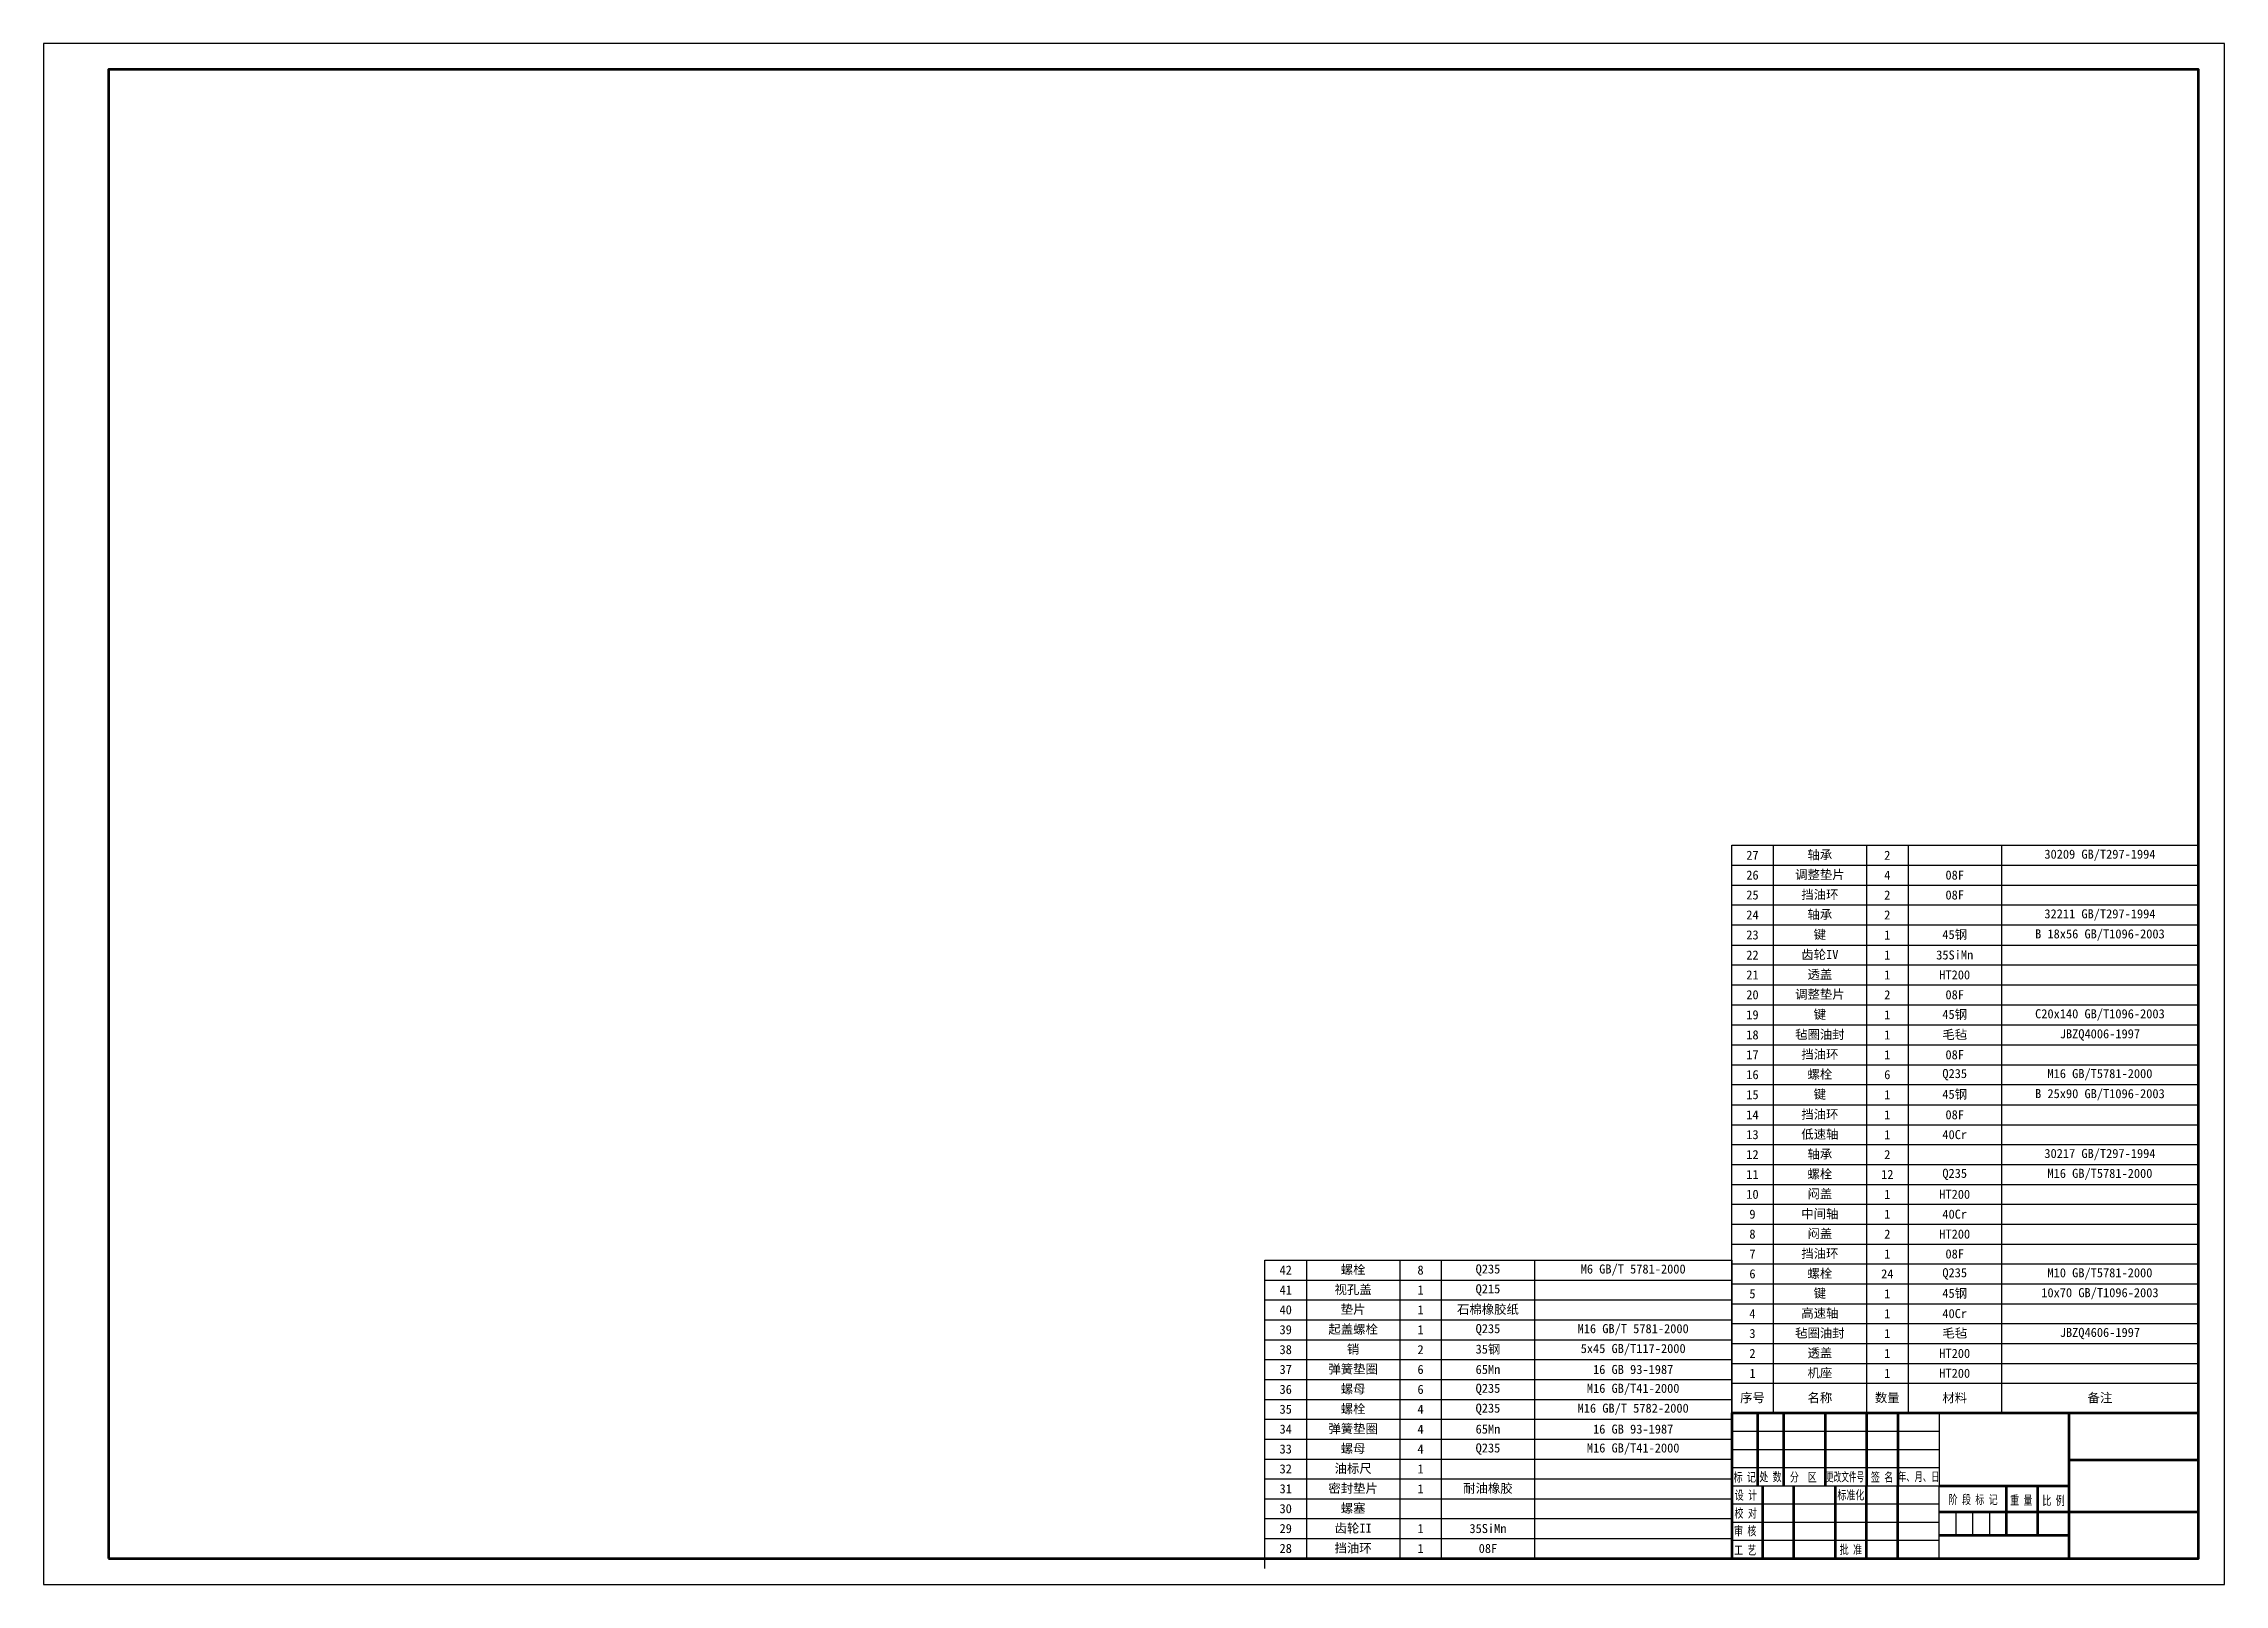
# Model space of a CAD drawing. Header units: millimetres. Extents: x -2639 to -1798, y -137 to 457.
import ezdxf

# ---------------------------------------------------------------- set-up
doc = ezdxf.new("R2010")
doc.units = ezdxf.units.MM
doc.layers.add('normal', color=7, linetype='Continuous', lineweight=25)
doc.layers.add('outline', color=7, linetype='Continuous', lineweight=50)
doc.layers.add('ref layer', color=7, linetype='Continuous', plot=False)
doc.layers.add('title', color=7, linetype='Continuous')
doc.styles.get("Standard").update_dxf_attribs({"font": ''})
doc.styles.get('Standard').set_extended_font_data('SimSun')

# ---------------------------------------------------------------- blocks, each defined once
blk = doc.blocks.new('A1 title')
at = {"layer": 'ref layer'}
blk.add_lwpolyline([(-841, 0.11), (0, 0.11), (0, 594.11), (-841, 594.11)], close=True, dxfattribs=at)
at = {"layer": 'title'}
for p, q in [((-190, 59.11), (-110, 59.11)), ((-110, 66.11), (-110, 38.11)), ((-190, 52.11), (-110, 52.11)), ((-190, 45.11), (-110, 45.11)), ((-190, 38.11), (-110, 38.11)), ((-110, 10.11), (-110, 38.11)), ((-190, 31.11), (-110, 31.11)), ((-103.5, 19.11), (-103.5, 28.11)), ((-97, 19.11), (-97, 28.11)), ((-90.5, 19.11), (-90.5, 28.11)), ((-190, 24.11), (-110, 24.11)), ((-190, 17.11), (-110, 17.11))]:
    blk.add_line(p, q, dxfattribs=at)
at = {"layer": 'title', "lineweight": 53}
for p, q in [((-180, 66.11), (-180, 38.11)), ((-170, 66.11), (-170, 38.11)), ((-154, 66.11), (-154, 38.11)), ((-138, 66.11), (-138, 38.11)), ((-126, 66.11), (-126, 38.11)), ((-60, 66.11), (-60, 10.11)), ((-60, 48.11), (-10, 48.11)), ((-178, 10.11), (-178, 38.11)), ((-166, 10.11), (-166, 38.11)), ((-150, 10.11), (-150, 38.11)), ((-138, 10.11), (-138, 38.11)), ((-126, 10.11), (-126, 38.11)), ((-110, 38.11), (-60, 38.11)), ((-84, 19.11), (-84, 38.11)), ((-72, 19.11), (-72, 38.11)), ((-110, 28.11), (-60, 28.11)), ((-60, 28.11), (-10, 28.11)), ((-110, 19.11), (-60, 19.11))]:
    blk.add_line(p, q, dxfattribs=at)
at = {"layer": 'title', "lineweight": 80}
blk.add_lwpolyline([(-816, 10.11), (-10, 10.11), (-10, 584.11), (-816, 584.11)], close=True, dxfattribs=at)
at = {"layer": 'title', "lineweight": 53}
blk.add_lwpolyline([(-190, 10.11), (-10, 10.11), (-10, 66.11), (-190, 66.11)], close=True, dxfattribs=at)
at = {"layer": 'title'}
for s, width, p in [('标 记', 0.707, (-189.26, 39.73)), ('处 数', 0.707, (-179.36, 39.86)), ('分  区', 0.707, (-167.55, 39.74)), ('更改文件号', 0.6, (-153.64, 39.83)), ('签 名', 0.707, (-136.33, 39.72)), ('年、月、日', 0.65, (-125.85, 39.91)), ('设 计', 0.707, (-188.83, 32.78)), ('标准化', 0.707, (-149.24, 32.83)), ('阶 段 标 记', 0.707, (-106.34, 31.07)), ('重 量', 0.707, (-82.63, 30.84)), ('比 例', 0.707, (-70.21, 30.67)), ('校 对', 0.707, (-188.91, 25.83)), ('审 核', 0.707, (-189.11, 18.99)), ('工 艺', 0.707, (-189.1, 11.59)), ('批 准', 0.707, (-148.35, 11.8))]:
    blk.add_text(s, height=3.5, dxfattribs=dict(at, width=width)).set_placement(p)

msp = doc.modelspace()

# ---------------------------------------------------------------- linework, layer by layer
at = {"layer": 'normal'}
for p, q in [((-1988.18, 147.93), (-1808.18, 147.93)), ((-1972.18, 147.93), (-1972.18, -71)), ((-1936.18, 147.93), (-1936.18, -71)), ((-1920.18, 147.93), (-1920.18, -71)), ((-1884.18, 147.93), (-1884.18, -71)), ((-1988.18, 140.26), (-1808.18, 140.26)), ((-1988.18, 132.59), (-1808.18, 132.59)), ((-1988.18, 124.93), (-1808.18, 124.93)), ((-1988.18, 117.26), (-1808.18, 117.26)), ((-1988.18, 109.46), (-1808.18, 109.46)), ((-1988.18, 101.8), (-1808.18, 101.8)), ((-1988.18, 94.13), (-1808.18, 94.13)), ((-1988.18, 86.46), (-1808.18, 86.46)), ((-1988.18, 78.67), (-1808.18, 78.67)), ((-1988.18, 71), (-1808.18, 71)), ((-1988.18, 63.33), (-1808.18, 63.33)), ((-1988.18, 55.67), (-1808.18, 55.67)), ((-1988.18, 47.87), (-1808.18, 47.87)), ((-1988.18, 40.2), (-1808.18, 40.2)), ((-1988.18, 32.53), (-1808.18, 32.53)), ((-1988.18, 24.87), (-1808.18, 24.87)), ((-1988.18, 17.2), (-1808.18, 17.2)), ((-1988.18, 9.53), (-1808.18, 9.53)), ((-1988.18, 1.87), (-1808.18, 1.87)), ((-1988.18, -5.8), (-1808.18, -5.8)), ((-2152.18, -12), (-2152.18, -115.22)), ((-2116.18, -12), (-2116.18, -127)), ((-2100.18, -12), (-2100.18, -127)), ((-2064.18, -12), (-2064.18, -127)), ((-1988.18, -13.47), (-1808.18, -13.47)), ((-2168.18, -19.67), (-1988.18, -19.67)), ((-1988.18, -21.13), (-1808.18, -21.13)), ((-2168.18, -27.34), (-1988.18, -27.34)), ((-1988.18, -28.8), (-1808.18, -28.8)), ((-2168.18, -35), (-1988.18, -35)), ((-1988.18, -36.47), (-1808.18, -36.47)), ((-2168.18, -42.67), (-1988.18, -42.67)), ((-2168.18, -50.34), (-1988.18, -50.34)), ((-1988.18, -44.13), (-1808.18, -44.13)), ((-2168.18, -58), (-1988.18, -58)), ((-1988.18, -51.8), (-1808.18, -51.8)), ((-2168.18, -65.67), (-1988.18, -65.67)), ((-1988.18, -59.47), (-1808.18, -59.47)), ((-2168.18, -73.34), (-1988.18, -73.34)), ((-2168.18, -81), (-1988.18, -81)), ((-2168.18, -88.67), (-1988.18, -88.67)), ((-2168.18, -96.34), (-1988.18, -96.34)), ((-2168.18, -104), (-1988.18, -104)), ((-2168.18, -111.67), (-1988.18, -111.67)), ((-2152.18, -115.22), (-2152.18, -127)), ((-2168.18, -119.34), (-1988.18, -119.34)), ((-1988.18, -127), (-2168.18, -127)), ((-1988.18, -127), (-1988.18, -127)), ((-1988.18, -127), (-1988.18, -127))]:
    msp.add_line(p, q, dxfattribs=at)
for points in [[(-1808.18, 147.93), (-1808.18, -71), (-1988.18, -71), (-1988.18, 147.93)], [(-2168.18, -130.92), (-2168.18, -12), (-1988.18, -12), (-1988.18, -123.26)]]:
    msp.add_lwpolyline(points, dxfattribs=at)

# ---------------------------------------------------------------- block references
at = {"layer": 'outline'}
msp.add_blockref('A1 title', (-1798.18, -137.11), dxfattribs=at)

# ---------------------------------------------------------------- texts
at = {"layer": 'normal', "char_height": 3.5, "attachment_point": 5}
for s, insert, width in [('27', (-1980.18, 144.09), 13), ('轴承', (-1954.18, 144.09), 33), ('2', (-1928.18, 144.09), 13), ('30209 GB/T297-1994', (-1846.18, 144.09), 73), ('26', (-1980.18, 136.43), 13), ('调整垫片', (-1954.18, 136.43), 33), ('4', (-1928.18, 136.43), 13), ('08F', (-1902.18, 136.43), 33), ('25', (-1980.18, 128.76), 13), ('挡油环', (-1954.18, 128.76), 33), ('2', (-1928.18, 128.76), 13), ('08F', (-1902.18, 128.76), 33), ('24', (-1980.18, 121.09), 13), ('轴承', (-1954.18, 121.09), 33), ('2', (-1928.18, 121.09), 13), ('32211 GB/T297-1994', (-1846.18, 121.09), 73), ('23', (-1980.18, 113.36), 13), ('键', (-1954.18, 113.36), 33), ('1', (-1928.18, 113.36), 13), ('45钢', (-1902.18, 113.36), 33), ('B 18x56 GB/T1096-2003', (-1846.18, 113.36), 73), ('22', (-1980.18, 105.63), 13), ('齿轮IV', (-1954.18, 105.63), 33), ('1', (-1928.18, 105.63), 13), ('35SiMn', (-1902.18, 105.63), 33), ('21', (-1980.18, 97.96), 13), ('调整垫片', (-1954.18, 90.3), 33), ('透盖', (-1954.18, 97.96), 33), ('1', (-1928.18, 97.96), 13), ('HT200', (-1902.18, 97.96), 33), ('20', (-1980.18, 90.3), 13), ('19', (-1980.18, 82.56), 13), ('键', (-1954.18, 82.56), 33), ('2', (-1928.18, 90.3), 13), ('1', (-1928.18, 82.56), 13), ('45钢', (-1902.18, 82.56), 33), ('08F', (-1902.18, 90.3), 33), ('C20x140 GB/T1096-2003', (-1846.18, 82.56), 73), ('18', (-1980.18, 74.83), 13), ('毡圈油封', (-1954.18, 74.83), 33), ('1', (-1928.18, 74.83), 13), ('毛毡', (-1902.18, 74.83), 33), ('JBZQ4006-1997', (-1846.18, 74.83), 73), ('17', (-1980.18, 67.17), 13), ('挡油环', (-1954.18, 67.17), 33), ('1', (-1928.18, 67.17), 13), ('08F', (-1902.18, 67.17), 33), ('16', (-1980.18, 59.5), 13), ('螺栓', (-1954.18, 59.5), 33), ('6', (-1928.18, 59.5), 13), ('Q235', (-1902.18, 59.5), 33), ('M16 GB/T5781-2000', (-1846.18, 59.5), 73), ('15', (-1980.18, 51.77), 13), ('键', (-1954.18, 51.77), 33), ('1', (-1928.18, 51.77), 13), ('45钢', (-1902.18, 51.77), 33), ('B 25x90 GB/T1096-2003', (-1846.18, 51.77), 73), ('14', (-1980.18, 44.03), 13), ('挡油环', (-1954.18, 44.03), 33), ('1', (-1928.18, 44.03), 13), ('08F', (-1902.18, 44.03), 33), ('13', (-1980.18, 36.37), 13), ('低速轴', (-1954.18, 36.37), 33), ('1', (-1928.18, 36.37), 13), ('40Cr', (-1902.18, 36.37), 33), ('12', (-1980.18, 28.7), 13), ('轴承', (-1954.18, 28.7), 33), ('2', (-1928.18, 28.7), 13), ('30217 GB/T297-1994', (-1846.18, 28.7), 73), ('11', (-1980.18, 21.03), 13), ('螺栓', (-1954.18, 21.03), 33), ('12', (-1928.18, 21.03), 13), ('Q235', (-1902.18, 21.03), 33), ('M16 GB/T5781-2000', (-1846.18, 21.03), 73), ('10', (-1980.18, 13.37), 13), ('闷盖', (-1954.18, 13.37), 33), ('1', (-1928.18, 13.37), 13), ('HT200', (-1902.18, 13.37), 33), ('9', (-1980.18, 5.7), 13), ('中间轴', (-1954.18, 5.7), 33), ('闷盖', (-1954.18, -1.97), 33), ('1', (-1928.18, 5.7), 13), ('40Cr', (-1902.18, 5.7), 33), ('8', (-1980.18, -1.97), 13), ('7', (-1980.18, -9.63), 13), ('挡油环', (-1954.18, -9.63), 33), ('2', (-1928.18, -1.97), 13), ('1', (-1928.18, -9.63), 13), ('HT200', (-1902.18, -1.97), 33), ('08F', (-1902.18, -9.63), 33), ('42', (-2160.18, -15.84), 13), ('螺栓', (-2134.18, -15.84), 33), ('8', (-2108.18, -15.84), 13), ('Q235', (-2082.18, -15.84), 33), ('M6 GB/T 5781-2000', (-2026.18, -15.84), 73), ('6', (-1980.18, -17.3), 13), ('螺栓', (-1954.18, -17.3), 33), ('24', (-1928.18, -17.3), 13), ('Q235', (-1902.18, -17.3), 33), ('M10 GB/T5781-2000', (-1846.18, -17.3), 73), ('41', (-2160.18, -23.5), 13), ('视孔盖', (-2134.18, -23.5), 33), ('1', (-2108.18, -23.5), 13), ('Q215', (-2082.18, -23.5), 33), ('5', (-1980.18, -24.97), 13), ('键', (-1954.18, -24.97), 33), ('1', (-1928.18, -24.97), 13), ('45钢', (-1902.18, -24.97), 33), ('10x70 GB/T1096-2003', (-1846.18, -24.97), 73), ('40', (-2160.18, -31.17), 13), ('垫片', (-2134.18, -31.17), 33), ('1', (-2108.18, -31.17), 13), ('石棉橡胶纸', (-2082.18, -31.17), 33), ('4', (-1980.18, -32.63), 13), ('高速轴', (-1954.18, -32.63), 33), ('1', (-1928.18, -32.63), 13), ('40Cr', (-1902.18, -32.63), 33), ('39', (-2160.18, -38.84), 13), ('起盖螺栓', (-2134.18, -38.84), 33), ('1', (-2108.18, -38.84), 13), ('Q235', (-2082.18, -38.84), 33), ('M16 GB/T 5781-2000', (-2026.18, -38.84), 73), ('3', (-1980.18, -40.3), 13), ('毡圈油封', (-1954.18, -40.3), 33), ('1', (-1928.18, -40.3), 13), ('毛毡', (-1902.18, -40.3), 33), ('JBZQ4606-1997', (-1846.18, -40.3), 73), ('38', (-2160.18, -46.5), 13), ('销', (-2134.18, -46.5), 33), ('2', (-2108.18, -46.5), 13), ('35钢', (-2082.18, -46.5), 33), ('5x45 GB/T117-2000', (-2026.18, -46.5), 73), ('2', (-1980.18, -47.97), 13), ('透盖', (-1954.18, -47.97), 33), ('1', (-1928.18, -47.97), 13), ('HT200', (-1902.18, -47.97), 33), ('37', (-2160.18, -54.17), 13), ('弹簧垫圈', (-2134.18, -54.17), 33), ('6', (-2108.18, -54.17), 13), ('65Mn', (-2082.18, -54.17), 33), ('16 GB 93-1987', (-2026.18, -54.17), 73), ('1', (-1980.18, -55.63), 13), ('机座', (-1954.18, -55.63), 33), ('1', (-1928.18, -55.63), 13), ('HT200', (-1902.18, -55.63), 33), ('36', (-2160.18, -61.84), 13), ('螺母', (-2134.18, -61.84), 33), ('螺栓', (-2134.18, -69.5), 33), ('6', (-2108.18, -61.84), 13), ('Q235', (-2082.18, -61.84), 33), ('Q235', (-2082.18, -69.5), 33), ('M16 GB/T 5782-2000', (-2026.18, -69.5), 73), ('M16 GB/T41-2000', (-2026.18, -61.84), 73), ('序号', (-1980.18, -65.23), 13), ('名称', (-1954.18, -65.23), 33), ('数量', (-1928.18, -65.23), 13), ('材料', (-1902.18, -65.23), 33), ('备注', (-1846.18, -65.23), 73), ('35', (-2160.18, -69.5), 13), ('34', (-2160.18, -77.17), 13), ('弹簧垫圈', (-2134.18, -77.17), 33), ('4', (-2108.18, -69.5), 13), ('4', (-2108.18, -77.17), 13), ('65Mn', (-2082.18, -77.17), 33), ('16 GB 93-1987', (-2026.18, -77.17), 73), ('33', (-2160.18, -84.84), 13), ('螺母', (-2134.18, -84.84), 33), ('4', (-2108.18, -84.84), 13), ('Q235', (-2082.18, -84.84), 33), ('M16 GB/T41-2000', (-2026.18, -84.84), 73), ('32', (-2160.18, -92.5), 13), ('油标尺', (-2134.18, -92.5), 33), ('1', (-2108.18, -92.5), 13), ('31', (-2160.18, -100.17), 13), ('密封垫片', (-2134.18, -100.17), 33), ('1', (-2108.18, -100.17), 13), ('耐油橡胶', (-2082.18, -100.17), 33), ('30', (-2160.18, -107.84), 13), ('螺塞', (-2134.18, -107.84), 33), ('29', (-2160.18, -115.5), 13), ('齿轮II', (-2134.18, -115.5), 33), ('1', (-2108.18, -115.5), 13), ('35SiMn', (-2082.18, -115.5), 33), ('28', (-2160.18, -123.17), 13), ('挡油环', (-2134.18, -123.17), 33), ('1', (-2108.18, -123.17), 13), ('08F', (-2082.18, -123.17), 33)]:
    msp.add_mtext(s, dxfattribs=dict(at, insert=insert, width=width))

doc.saveas('drawing.dxf')
